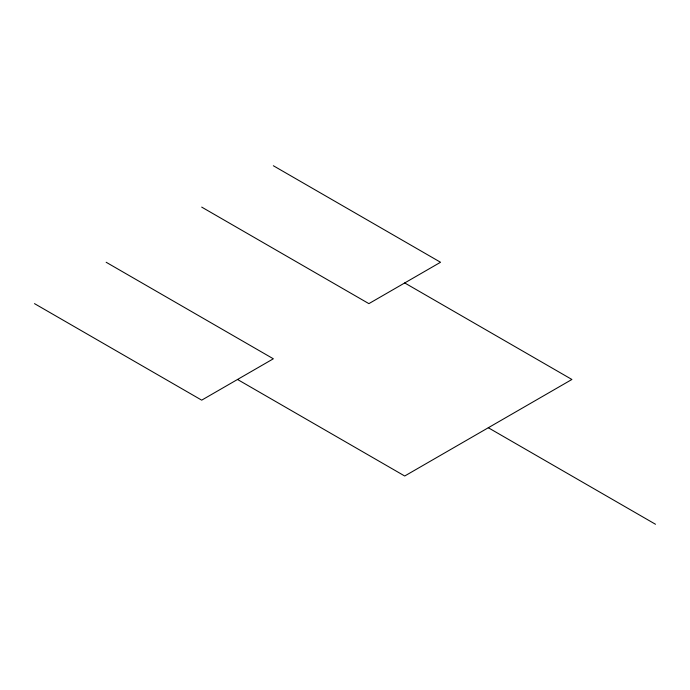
<?xml version="1.0" encoding="UTF-8"?>
<svg xmlns="http://www.w3.org/2000/svg" width="690" height="690" viewBox="0 0 690 690"><rect width="100%" height="100%" fill="white"/><g stroke="black" fill="none" stroke-linecap="round" stroke-linejoin="round"><path stroke-width="1.03" d="M273.344 165.738L440.539 262.26L368.883 303.635L201.696 207.104M404.711 282.943L571.907 379.474L404.711 476.005L237.515 379.474M488.304 427.74L655.5 524.262M106.157 262.26L273.344 358.791L201.696 400.157L34.5 303.635"/></g></svg>
